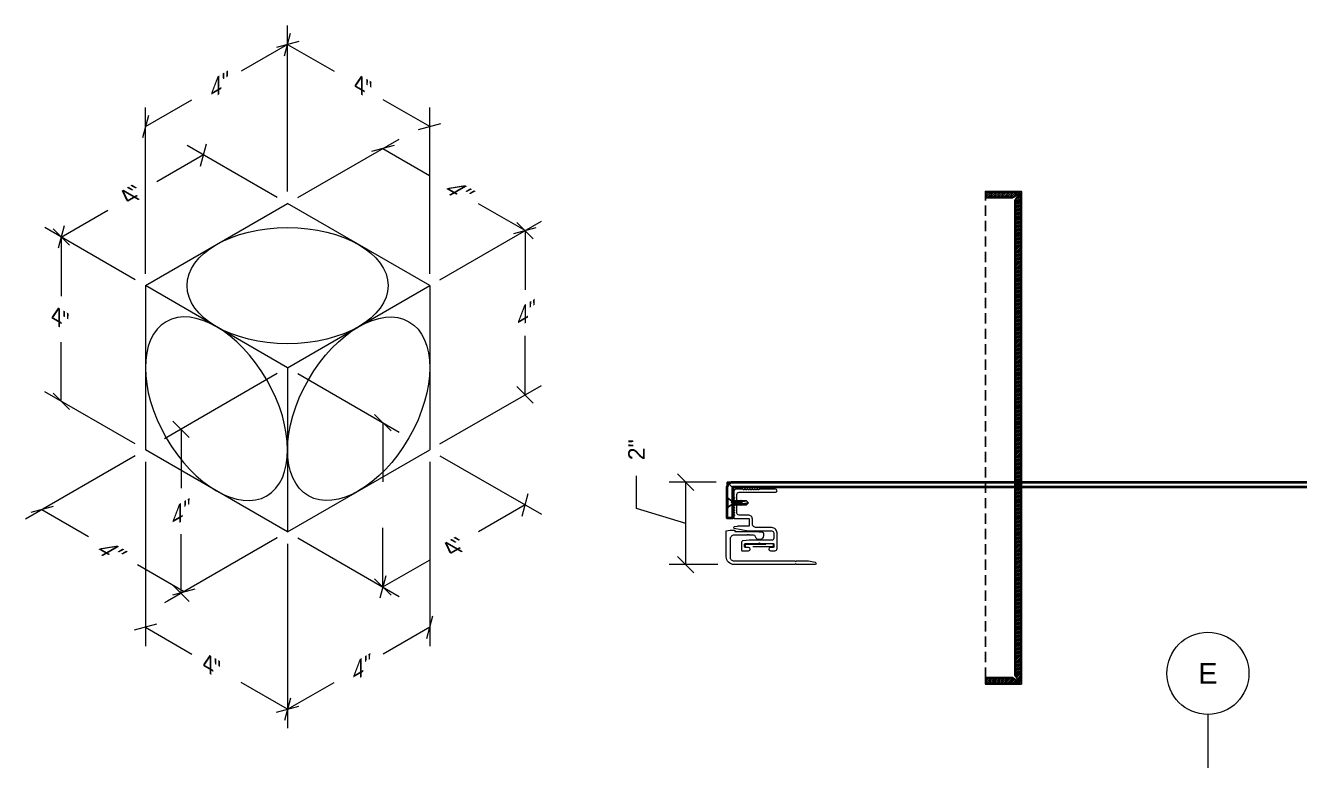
# Model space of a CAD drawing. Header units: inches. Extents: x -301 to 39679, y -468 to 370.
# Drawn here: x -300.61 to -269.57, y 105.63 to 123.54 of the extents above; entities that cross this region are included whole.
import ezdxf
from ezdxf.enums import TextEntityAlignment as Align

# ---------------------------------------------------------------- set-up
doc = ezdxf.new("R2010")
doc.units = ezdxf.units.IN
doc.header["$MEASUREMENT"] = 0
for name, pattern in [('CENTER', [2, 1.25, -0.25, 0.25, -0.25]), ('DASHED', [0.75, 0.5, -0.25]), ('HIDDEN', [0.375, 0.25, -0.125])]:
    doc.linetypes.add(name, pattern=pattern)
doc.layers.get('Defpoints').update_dxf_attribs({"color": 3})
doc.layers.add('NSE-Construction', color=86, linetype='Continuous', plot=False)
for name, color, linetype, lineweight in [('NSE-Dimensions', 51, 'Continuous', 13), ('NSE-Furring 01', 30, 'Continuous', 18), ('NSE-Grid', 6, 'CENTER', 13), ('NSE-Hardware', 111, 'Continuous', 25), ('NSE-Panels 01', 1, 'Continuous', 40)]:
    doc.layers.add(name, color=color, linetype=linetype, lineweight=lineweight)
doc.layers.add('Wipeouts', color=7, linetype='Continuous')
doc.styles.add('004 - NSSM - Standard', font='arial.ttf', dxfattribs={"height": 0.4})
doc.styles.add('3_0-0_TEXT', font='simplex.shx', dxfattribs={"width": 0.7, "height": 0.375})
doc.styles.add('Anno - NSSM - Standard', font='arial.ttf', dxfattribs={"height": 0.1})
doc.dimstyles.new('$$$FASTENER$$$', dxfattribs={"dimtxt": 0.375, "dimasz": 0, "dimexe": 0, "dimexo": 0, "dimgap": 0, "dimtad": 0, "dimtih": 1, "dimtoh": 1, "dimdec": 4, "dimzin": 3, "dimdsep": 46, "dimlunit": 4, "dimtxsty": '3_0-0_TEXT', "dimblk": 'NONE', "dimcen": 0, "dimclrd": 256, "dimclre": 256, "dimclrt": 256, "dimadec": 0, "dimazin": 0, "dimtfac": 0.375, "dimtdec": 4, "dimtofl": 0, "dimtmove": 1, "dimatfit": 3, "dimldrblk": 'NONE', "dimfxl": 1, "dimtolj": 1, "dimtzin": 0, "dimarcsym": 0})
doc.dimstyles.new('004 - NSSM - Standard$0', dxfattribs={"dimtxt": 0.4, "dimasz": 0.4, "dimexe": 0.4, "dimexo": 0.4, "dimgap": 0.4, "dimtad": 0, "dimdec": 4, "dimzin": 3, "dimdsep": 46, "dimlunit": 5, "dimtxsty": '004 - NSSM - Standard', "dimblk": 'OBLIQUE', "dimcen": 0.4, "dimclrd": 256, "dimclre": 256, "dimclrt": 256, "dimazin": 0, "dimtfac": 0.7, "dimtdec": 4, "dimtmove": 1, "dimatfit": 2, "dimfxl": 1, "dimtfill": 1, "dimtfillclr": 11, "dimfrac": 1, "dimtolj": 1, "dimtzin": 0, "dimlwd": 0, "dimlwe": 0, "dimarcsym": 0})
pattern_1 = [(225, (27.79164, -5.065296), (0.022097087, -0.022097087), [])]

# ---------------------------------------------------------------- blocks, each defined once
blk = doc.blocks.new('*U75')
blk.add_wipeout([(0.25, 0.2664), (0.2457, 0.2989), (0.2372, 0.3305), (0.2247, 0.3608), (0.2083, 0.3892), (0.1884, 0.4152), (0.1652, 0.4384), (0.1392, 0.4583), (0.1108, 0.4747), (0.0805, 0.4872), (0.0489, 0.4957), (0.0164, 0.5), (-0.0164, 0.5), (-0.0489, 0.4957), (-0.0805, 0.4872), (-0.1108, 0.4747), (-0.1392, 0.4583), (-0.1652, 0.4384), (-0.1884, 0.4152), (-0.2083, 0.3892), (-0.2247, 0.3608), (-0.2372, 0.3305), (-0.2457, 0.2989), (-0.25, 0.2664), (-0.25, 0.2336), (-0.2457, 0.2011), (-0.2372, 0.1695), (-0.2247, 0.1392), (-0.2083, 0.1108), (-0.1884, 0.0848), (-0.1652, 0.0616), (-0.1392, 0.0417), (-0.1108, 0.0253), (-0.0805, 0.0128), (-0.0489, 0.0043), (-0.0164, 0), (0.0164, 0), (0.0489, 0.0043), (0.0805, 0.0128), (0.1108, 0.0253), (0.1392, 0.0417), (0.1652, 0.0616), (0.1884, 0.0848), (0.2083, 0.1108), (0.2247, 0.1392), (0.2372, 0.1695), (0.2457, 0.2011), (0.25, 0.2336)]).dxf.layer = 'Wipeouts'
at = {"layer": 'NSE-Grid', "ltscale": 0.5}
blk.add_line((0, 0), (0, -6.2485), dxfattribs=at)
at = {"layer": 'NSE-Grid', "linetype": 'Continuous'}
blk.add_circle((0, 0.25), 0.25, dxfattribs=at)
at = {"layer": 'NSE-Grid', "style": 'Anno - NSSM - Standard'}
blk.add_attdef('GRID', text='', height=0.125, dxfattribs=at).set_placement((0, 0.25), align=Align.MIDDLE_CENTER)
blk = doc.blocks.new('_Oblique')
at = {"color": 0, "linetype": 'ByBlock', "lineweight": -2}
blk.add_line((-0.5, -0.5), (0.5, 0.5), dxfattribs=at)
blk = doc.blocks.new('Iso Dimensions')
at = {"layer": 'NSE-Dimensions', "color": 51, "lineweight": 0}
for p, q in [((0, 2.289), (0, 6.337)), ((0, 2.289), (0, 6.337)), ((0, 5.875), (-1.134, 5.221)), ((0, 5.875), (1.134, 5.221)), ((-3.464, 3.875), (-2.33, 4.53)), ((3.464, 3.875), (2.33, 4.53)), ((-3.464, 0.289), (-3.464, 4.337)), ((3.464, 0.289), (3.464, 4.337)), ((0.25, 2.144), (2.722, 3.571)), ((-2.049, 3.183), (-3.184, 2.528)), ((-0.25, 2.144), (-2.449, 3.414)), ((2.322, 3.34), (3.456, 2.686)), ((5.786, 1.34), (4.652, 1.995)), ((-5.514, 1.183), (-4.379, 1.838)), ((3.714, 0.144), (6.186, 1.571)), ((3.714, 0.144), (6.186, 1.571)), ((-3.714, 0.144), (-5.914, 1.414)), ((-3.714, 0.144), (-5.914, 1.414)), ((5.786, 1.34), (5.786, -0.1)), ((-5.514, 1.183), (-5.514, -0.257)), ((5.786, -2.66), (5.786, -1.22)), ((-5.514, -2.817), (-5.514, -1.377)), ((-0.25, -2.144), (-2.995, -3.729)), ((0.25, -2.144), (2.722, -3.571)), ((3.714, -3.856), (6.186, -2.429)), ((-3.714, -3.856), (-5.914, -2.586)), ((2.322, -3.34), (2.322, -4.78)), ((-2.595, -3.498), (-2.595, -4.938)), ((-3.714, -4.144), (-6.386, -5.687)), ((-3.464, -4.289), (-3.464, -8.782)), ((3.464, -4.289), (3.464, -8.782)), ((3.714, -4.144), (6.186, -5.571)), ((-5.986, -5.456), (-4.852, -6.111)), ((5.786, -5.34), (4.652, -5.995)), ((-0.25, -6.144), (-2.995, -7.729)), ((-0.25, -6.144), (-2.922, -7.687)), ((-2.595, -7.498), (-2.595, -6.058)), ((0.25, -6.144), (2.722, -7.571)), ((0.25, -6.144), (2.722, -7.571)), ((2.322, -7.34), (2.322, -5.9)), ((0, -6.289), (0, -10.782)), ((0, -6.289), (0, -10.782)), ((-2.522, -7.456), (-3.656, -6.801)), ((2.322, -7.34), (3.456, -6.686)), ((-3.464, -8.32), (-2.33, -8.975)), ((3.464, -8.32), (2.33, -8.975)), ((0, -10.32), (-1.134, -9.665)), ((0, -10.32), (1.134, -9.665))]:
    blk.add_line(p, q, dxfattribs=at)
at = {"layer": 'NSE-Dimensions'}
for p, q in [((-3.464, 0), (0, 2)), ((-3.464, 0), (0, 2)), ((3.464, 0), (0, 2)), ((3.464, 0), (0, 2)), ((0, -2), (-3.464, 0)), ((-3.464, 0), (-3.464, -4)), ((0, -2), (3.464, 0)), ((3.464, 0), (3.464, -4)), ((0, -2), (-3.464, 0)), ((-3.464, 0), (-3.464, -4)), ((0, -2), (3.464, 0)), ((3.464, 0), (3.464, -4)), ((0, -2), (0, -6)), ((0, -2), (0, -6)), ((0, -6), (-3.464, -4)), ((0, -6), (-3.464, -4)), ((0, -6), (3.464, -4)), ((0, -6), (3.464, -4))]:
    blk.add_line(p, q, dxfattribs=at)
for centre, major_axis in [((0, 0), (-2.449, 0)), ((1.732, -3), (-1.225, -2.121))]:
    blk.add_ellipse(centre, major_axis=major_axis, ratio=0.57735, dxfattribs=at)
at = {"layer": 'NSE-Dimensions', "extrusion": (0, 0, -1)}
blk.add_ellipse((-1.732, -3), major_axis=(1.225, -2.121), ratio=0.57735, dxfattribs=at)
at = {"layer": 'NSE-Dimensions', "color": 51, "lineweight": 0, "xscale": 0.4, "yscale": 0.4, "zscale": 0.4}
for p, rotation in [((0, 5.875), 30.00000000001102), ((0, 5.875), 149.999999999989), ((-3.464, 3.875), 210.0000000000109), ((3.464, 3.875), 329.999999999989), ((-2.049, 3.183), 30.00000000001102), ((2.322, 3.34), 149.999999999989), ((5.786, 1.34), 329.999999999989), ((-5.514, 1.183), 210.0000000000109), ((-5.514, 1.183), 90), ((5.786, 1.34), 90), ((5.786, -2.66), 270), ((-5.514, -2.817), 270), ((-2.595, -3.498), 90), ((2.322, -3.34), 90), ((-5.986, -5.456), 149.999999999989), ((5.786, -5.34), 30.000000000011), ((2.322, -7.34), 210.0000000000109), ((-2.522, -7.456), 329.999999999989), ((-2.595, -7.498), 270), ((2.322, -7.34), 270), ((-3.464, -8.32), 149.999999999989), ((3.464, -8.32), 30.000000000011), ((0, -10.32), 210.0000000000109), ((0, -10.32), 329.999999999989)]:
    blk.add_blockref('_Oblique', p, dxfattribs=dict(at, rotation=rotation))
at = {"layer": 'NSE-Dimensions', "style": '004 - NSSM - Standard'}
for rotation, oblique, p in [(30, 30, (-1.65, 4.667)), (330, 330, (1.846, 4.619)), (30, 330, (-3.588, 2.114)), (330, 30, (3.985, 2.183)), (330, 330, (-5.535, -1.026)), (30, 30, (5.826, -0.898)), (30, 30, (-2.587, -5.75)), (30, 330, (4.285, -6.465)), (330, 30, (-4.49, -6.596)), (330, 330, (-1.845, -9.492)), (30, 30, (1.815, -9.528))]:
    blk.add_text('4"', height=0.4, rotation=rotation, dxfattribs=dict(at, oblique=oblique)).set_placement(p, align=Align.CENTER)
blk = doc.blocks.new('_None')
blk = doc.blocks.new('*U109')
at = {"transparency": 16777216}
blk.add_lwpolyline([(0.616, -0.397), (0.19, -0.397, 0.414214), (0.09, -0.497), (0.09, -1.982, 1), (0.09, -2.012), (0.09, -2.309), (0.055, -2.475, -0.900068), (0, -2.469), (0, -2.012, 1), (0, -1.982), (0, -0.497, -0.414214), (0.19, -0.307), (0.825, -0.307), (0.836, -0.397), (0.836, -0.513), (0.806, -0.513), (0.806, -1.026), (0.789, -1.189, -0.383421), (0.761, -1.213), (0.706, -1.213, -0.873386), (0.679, -1.017, 0.337188), (0.716, -0.969), (0.716, -0.868, 1), (0.716, -0.848), (0.716, -0.834, 1), (0.716, -0.814), (0.716, -0.497, 0.414214)], format="xyb", close=True, dxfattribs=at)
blk = doc.blocks.new('*U110')
at = {"linetype": 'Continuous'}
blk.add_lwpolyline([(0.642, -1.543), (0.77, -1.543, 0.414214), (0.9, -1.413), (0.9, -1.041, -0.414214), (1, -0.941), (1.109, -0.941, 0.414214), (1.205, -0.845), (1.205, -0.616, -0.414214), (1.255, -0.566), (1.71, -0.566, -0.414214), (1.76, -0.616), (1.76, -1.503, 1), (1.84, -1.503), (1.84, -1.121, 0.302776), (1.827, -1.103, -0.666667), (1.827, -1.08, 0.666667), (1.827, -1.043, -0.666667), (1.827, -1.02, 0.666667), (1.827, -0.983, -0.666667), (1.827, -0.96, 0.666667), (1.827, -0.923, -0.666667), (1.827, -0.9, 0.666667), (1.827, -0.863, -0.666667), (1.827, -0.84, 0.666667), (1.827, -0.803, -0.666667), (1.827, -0.78, 0.666667), (1.827, -0.743, -0.666667), (1.827, -0.72, 0.302776), (1.84, -0.701), (1.84, -0.539, 0.198912), (1.835, -0.528), (1.797, -0.491, 0.198912), (1.786, -0.486), (1.654, -0.486, 0.302776), (1.636, -0.498, -0.666667), (1.612, -0.498, 0.666667), (1.576, -0.498, -0.666667), (1.552, -0.498, 0.666667), (1.516, -0.498, -0.666667), (1.492, -0.498, 0.666667), (1.456, -0.498, -0.666667), (1.432, -0.498, 0.666667), (1.396, -0.498, -0.666667), (1.372, -0.498, 0.666667), (1.336, -0.498, -0.666667), (1.312, -0.498, 0.666667), (1.276, -0.498, -0.666667), (1.252, -0.498, 0.666667), (1.216, -0.498, -0.666667), (1.192, -0.498, 0.302776), (1.174, -0.486), (1.141, -0.486, 0.414214), (1.125, -0.502), (1.125, -0.845, -0.414214), (1.109, -0.861), (0.948, -0.861, -0.414214), (0.932, -0.845), (0.932, -0.58, 0.045635), (0.931, -0.577), (0.917, -0.5, 0.832406), (0.883, -0.5), (0.82, -0.843, 0.045635), (0.82, -0.845), (0.82, -1.413, -0.414214), (0.77, -1.463), (0.642, -1.463, -0.414214), (0.592, -1.413), (0.592, -0.861, 0.01996), (0.592, -0.86), (0.581, -0.719, 0.391021), (0.531, -0.673), (0.354, -0.673, 0.414214), (0.338, -0.689), (0.338, -0.849, 1), (0.418, -0.849), (0.418, -0.769, -0.414214), (0.434, -0.753), (0.496, -0.753, -0.414214), (0.512, -0.769), (0.512, -1.086, 0.262938), (0.52, -1.1, -0.564932), (0.52, -1.125, 0.262938), (0.512, -1.139), (0.512, -1.447, -0.414214), (0.496, -1.463), (0.434, -1.463, -0.414214), (0.418, -1.447), (0.418, -1.383, 1), (0.338, -1.383), (0.338, -1.493, 0.414214), (0.388, -1.543), (0.706, -1.543)], format="xyb", dxfattribs=at)
at = {"linetype": 'DASHED', "lineweight": 0, "transparency": 16777216}
blk.add_lwpolyline([(0.496, -0.772), (0.496, -1.452), (0.434, -1.452), (0.434, -0.772)], close=True, dxfattribs=at)
blk = doc.blocks.new('*D119')
at = {"layer": 'Defpoints', "color": 0, "transparency": 16777216}
for p in [(-284.526, 112.413), (-283.388, 112.413), (-283.347, 110.405)]:
    blk.add_point(p, dxfattribs=at)
at = {"layer": 'NSE-Construction', "lineweight": 0, "transparency": 16777216}
for p, q in [((-285.727, 111.769), (-285.727, 112.569)), ((-283.788, 112.413), (-284.926, 112.413)), ((-284.526, 110.405), (-284.526, 112.413)), ((-284.526, 111.409), (-285.727, 111.769)), ((-283.747, 110.405), (-284.926, 110.405))]:
    blk.add_line(p, q, dxfattribs=at)
at = {"layer": 'NSE-Construction', "lineweight": 0, "transparency": 16777216, "xscale": 0.4, "yscale": 0.4, "zscale": 0.4}
for p, rotation in [((-284.526, 112.413), 90), ((-284.526, 110.405), 270)]:
    blk.add_blockref('_Oblique', p, dxfattribs=dict(at, rotation=rotation))
at = {"layer": 'NSE-Construction', "transparency": 16777216, "insert": (-285.727, 113.203), "char_height": 0.4, "attachment_point": 5, "rotation": 90, "style": '004 - NSSM - Standard', "bg_fill": 3, "box_fill_scale": 1.25, "bg_fill_color": 256, "bg_fill_true_color": 13158600, "bg_fill_transparency": 0}
blk.add_mtext('\\A1;2"', dxfattribs=at)
blk = doc.blocks.new('ACM Panel')
h = blk.add_hatch()
h.set_pattern_fill('ANSI31', color=8, scale=0.25, angle=180)
h.set_pattern_definition(pattern_1)
h.paths.add_polyline_path([(-0.04, 11.966), (-0.188, 11.863), (-0.875, 11.863), (-0.875, 11.98), (-0.054, 11.98)])
h = blk.add_hatch()
h.set_pattern_fill('ANSI31', color=8, scale=0.25, angle=180)
h.set_pattern_definition(pattern_1)
h.paths.add_polyline_path([(-0.02, 11.946), (-0.02, 0.054), (-0.034, 0.04), (-0.137, 0.188), (-0.137, 11.812), (-0.034, 11.96)])
h = blk.add_hatch()
h.set_pattern_fill('ANSI31', color=8, scale=0.25, angle=180)
h.set_pattern_definition(pattern_1)
h.paths.add_polyline_path([(-0.054, 0.02), (-0.875, 0.02), (-0.875, 0.137), (-0.188, 0.137), (-0.04, 0.034)])
at = {"color": 8, "linetype": 'HIDDEN'}
blk.add_line((-0.875, 0.157), (-0.875, 11.842), dxfattribs=at)
blk.add_lwpolyline([(-0.043, 0.036, 0.8391), (-0.036, 0.043), (-0.157, 0.216), (-0.157, 11.784), (-0.036, 11.957, 0.8391), (-0.043, 11.964), (-0.216, 11.842), (-0.875, 11.842), (-0.875, 12), (0, 12), (0, 0), (-0.875, 0), (-0.875, 0.157), (-0.216, 0.157)], format="xyb", close=True)
for points in [[(-0.04, 11.966), (-0.188, 11.863), (-0.875, 11.863), (-0.875, 11.98), (-0.054, 11.98)], [(-0.02, 11.946), (-0.02, 0.054), (-0.034, 0.04), (-0.137, 0.188), (-0.137, 11.812), (-0.034, 11.96)], [(-0.054, 0.02), (-0.875, 0.02), (-0.875, 0.137), (-0.188, 0.137), (-0.04, 0.034)]]:
    blk.add_lwpolyline(points, close=True)
blk = doc.blocks.new('*U30')
blk.add_lwpolyline([(0.035, -0.125), (0.035, 0.125), (0.052, 0.125), (0.052, -0.125)], close=True)
for points in [[(0.052, 0.11), (0.136, 0.05), (0.5, 0.05), (0.552, 0), (0.5, -0.05), (0.136, -0.05), (0.052, -0.11), (0.052, 0.11)], [(0.5, 0.05), (0.402, 0.029), (0.373, 0), (0.402, -0.029), (0.5, -0.05)], [(0.402, 0.029), (0.552, 0)]]:
    blk.add_leader(points, dimstyle='$$$FASTENER$$$')
at = {"has_arrowhead": 0}
for points in [[(0.143, 0.05), (0.148, 0.069), (0.184, -0.063), (0.187, -0.051)], [(0.175, 0.05), (0.18, 0.069), (0.215, -0.063), (0.218, -0.051)], [(0.206, 0.05), (0.211, 0.069), (0.246, -0.063), (0.25, -0.051)], [(0.237, 0.05), (0.242, 0.069), (0.278, -0.063), (0.281, -0.051)], [(0.268, 0.05), (0.273, 0.069), (0.309, -0.063), (0.312, -0.051)], [(0.3, 0.05), (0.305, 0.069), (0.34, -0.063), (0.343, -0.051)], [(0.331, 0.05), (0.336, 0.069), (0.371, -0.063), (0.375, -0.051)], [(0.362, 0.05), (0.367, 0.069), (0.403, -0.063), (0.406, -0.051)], [(0.136, 0), (0.153, -0.063), (0.156, -0.051)]]:
    blk.add_leader(points, dimstyle='$$$FASTENER$$$', dxfattribs=at)
blk = doc.blocks.new('*U97')
blk.add_lwpolyline([(16.374, -0.125), (0.125, -0.125), (0.125, -0.876), (0, -0.876), (0, -0.125, -0.414214), (0.125, 0), (16.374, 0, -0.414214), (16.499, -0.125)], format="xyb")
blk.add_lwpolyline([(16.374, -0.125), (16.374, -0.876), (16.499, -0.875), (16.499, -0.125)])
at = {"layer": 'Defpoints'}
for p, q in [((0, 0), (0.185, -0.185)), ((16.499, 0), (16.314, -0.185)), ((0.125, -0.876), (0.178, -0.876)), ((16.374, -0.876), (16.321, -0.876))]:
    blk.add_line(p, q, dxfattribs=at)
for points in [[(0.125, 0), (0, 0), (0, -0.125)], [(16.374, 0), (16.499, 0), (16.499, -0.125)]]:
    blk.add_lwpolyline(points, dxfattribs=at)
at = {"layer": 'NSE-Hardware', "xscale": -1, "rotation": 180}
blk.add_blockref('*U30', (-0.035, -0.501), dxfattribs=at)
at = {"layer": 'NSE-Hardware', "xscale": -1}
blk.add_blockref('*U30', (16.534, -0.501), dxfattribs=at)

msp = doc.modelspace()

# ---------------------------------------------------------------- block references
at = {"layer": 'NSE-Construction'}
for name, p in [('Iso Dimensions', (-294.2281, 117.20098)), ('ACM Panel', (-276.34703, 107.49405))]:
    msp.add_blockref(name, p, dxfattribs=at)
at = {"layer": 'NSE-Furring 01', "rotation": 89.99999999999999}
for name in ['*U110', '*U109']:
    msp.add_blockref(name, (-283.84389, 110.4055), dxfattribs=at)
at = {"layer": 'NSE-Grid', "xscale": 4, "yscale": 4, "zscale": 4}
msp.add_blockref('*U75', (-271.80248, 106.75614), dxfattribs=at).add_auto_attribs({'GRID': 'E'})
at = {"layer": 'NSE-Panels 01'}
msp.add_blockref('*U97', (-283.51321, 112.41266), dxfattribs=at)

# ---------------------------------------------------------------- next in the draw order: dimensions: what is measured, and where the dimension line sits
at = {"layer": 'NSE-Construction'}
dim = msp.add_linear_dim(base=(-284.5263, 112.41266), p1=(-283.34664, 110.4055), p2=(-283.38821, 112.41266), angle=90, dimstyle='004 - NSSM - Standard$0', override={"dimpost": '"'}, dxfattribs=at)
dim.commit()
dim.dimension.update_dxf_attribs({"geometry": '*D119', "text_midpoint": (-285.72712, 112.96932)})

doc.saveas('drawing.dxf')
